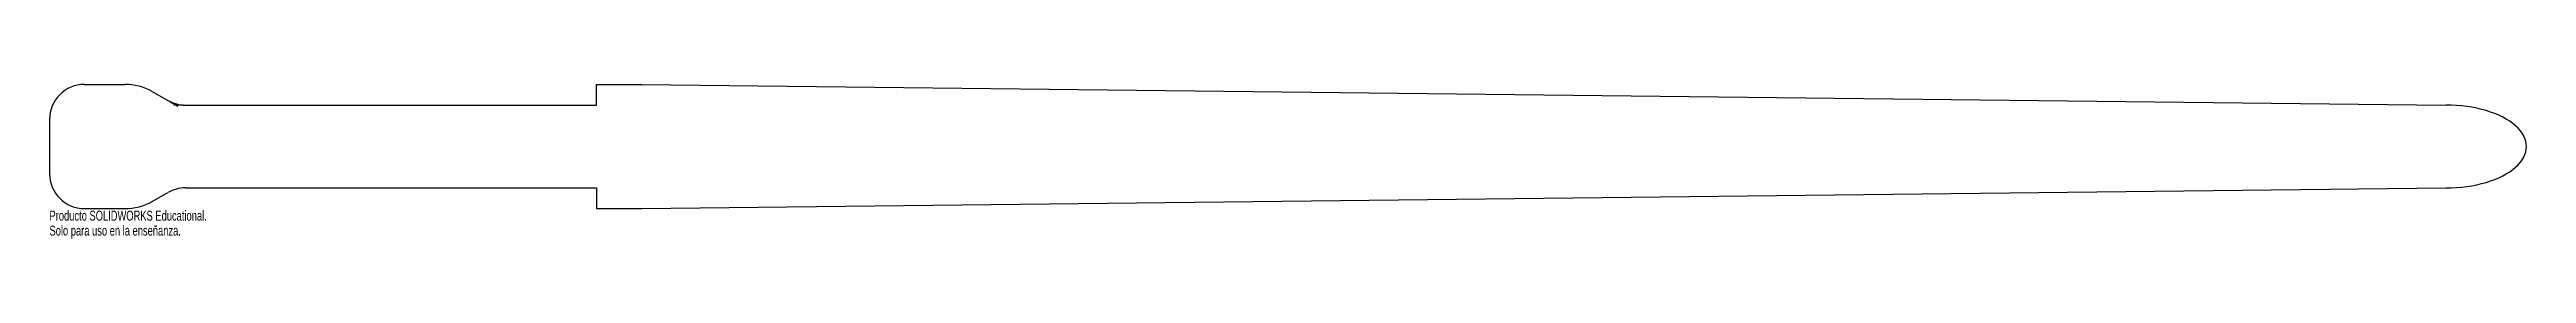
# Model space of a CAD drawing. Header units: metres. Extents: x -0.02 to 1.18, y 1.55 to 1.62.
import ezdxf

# ---------------------------------------------------------------- set-up
doc = ezdxf.new("R2010")
doc.units = ezdxf.units.M
doc.linetypes.add('CENTERX2', pattern=[0.02032, 0.0127, -0.00254, 0.00254, -0.00254])
doc.styles.add('SLDTEXTSTYLE0', font='TXT', dxfattribs={"width": 0.7})

msp = doc.modelspace()

# ---------------------------------------------------------------- linework, layer by layer
at = {"color": 7, "linetype": 'Continuous'}
for p, q in [((-0.001, 1.6238), (0.0185, 1.6238)), ((0.0318, 1.6203), (0.0394, 1.616)), ((0.247, 1.6138), (0.247, 1.6238)), ((0.247, 1.6238), (0.269, 1.6238)), ((0.269, 1.6238), (1.143, 1.6138)), ((0.0403, 1.6155), (0.0442, 1.6133)), ((0.0468, 1.6138), (0.0423, 1.6138)), ((0.0478, 1.6138), (0.1851, 1.6138)), ((0.1851, 1.6138), (0.247, 1.6138)), ((-0.018, 1.6068), (-0.018, 1.5808)), ((0.0478, 1.5738), (0.1851, 1.5738)), ((0.1851, 1.5738), (0.247, 1.5738)), ((0.247, 1.5738), (0.247, 1.5638)), ((0.269, 1.5638), (1.143, 1.5738)), ((-0.001, 1.5638), (0.0185, 1.5638)), ((0.0318, 1.5673), (0.0394, 1.5716)), ((0.247, 1.5638), (0.269, 1.5638))]:
    msp.add_line(p, q, dxfattribs=at)
at = {"color": 7, "linetype": 'CENTERX2'}
msp.add_line((0.247, 1.6238), (0.269, 1.6238), dxfattribs=at)
at = {"color": 7, "linetype": 'Continuous'}
for centre, radius, start, end in [((-0.001, 1.6068), 0.017, 90, 180), ((0.0185, 1.5968), 0.027, 60.5158, 90), ((0.0478, 1.6308), 0.017, 240.5158, 270), ((-0.001, 1.5808), 0.017, 180, 270), ((0.0478, 1.5568), 0.017, 90, 119.4842), ((0.0185, 1.5908), 0.027, 270, 299.4842)]:
    msp.add_arc(centre, radius, start, end, dxfattribs=at)
msp.add_ellipse((1.143, 1.5938), major_axis=(0.039, 0), ratio=0.512821, start_param=4.712389, end_param=7.853982, dxfattribs=at)

# ---------------------------------------------------------------- texts
at = {"color": 7, "linetype": 'Continuous', "char_height": 0.004834, "attachment_point": 1, "style": 'SLDTEXTSTYLE0'}
for s, insert in [('Producto SOLIDWORKS Educational.', (-0.018, 1.5628)), ('Solo para uso en la enseñanza.', (-0.018, 1.5556))]:
    msp.add_mtext(s, dxfattribs=dict(at, insert=insert))

doc.saveas('drawing.dxf')
